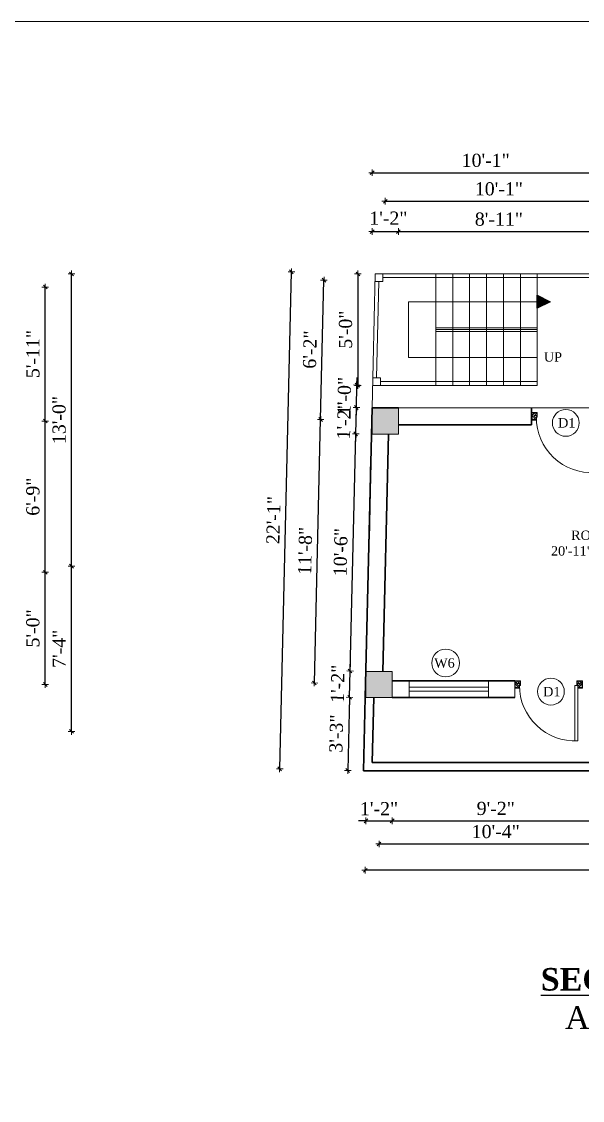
# Model space of a CAD drawing. Header units: inches. Extents: x 151827 to 158466, y -33102 to -26532.
# Drawn here: x 156630 to 156929, y -27106 to -26532 of the extents above; entities that cross this region are included whole.
import ezdxf

# ---------------------------------------------------------------- set-up
doc = ezdxf.new("R2010")
doc.units = ezdxf.units.IN
doc.header["$LTSCALE"] = 5
doc.header["$MEASUREMENT"] = 0
for name, color, linetype, lineweight in [('A-WALL', 7, 'Continuous', 9), ('Dimension', 7, 'Continuous', 18), ('DOOR', 62, 'Continuous', 0), ('Dw', 2, 'Continuous', 18), ('ele1', 21, 'Continuous', 20)]:
    doc.layers.add(name, color=color, linetype=linetype, lineweight=lineweight)
doc.layers.add('dim line', color=7, linetype='Continuous', lineweight=15, true_color=0xfab2b2)
doc.layers.add('TEXT', color=6, linetype='Continuous')
doc.layers.add('WALL', color=7, linetype='Continuous')
doc.styles.add('ordinary', font='times.ttf')
doc.dimstyles.new('Copy of 96', dxfattribs={"dimtxt": 7, "dimasz": 4, "dimexe": 0.5, "dimexo": 0.5, "dimgap": 3, "dimtad": 1, "dimdec": 1, "dimzin": 11, "dimdsep": 46, "dimlunit": 4, "dimtxsty": 'ordinary', "dimblk": 'OBLIQUE', "dimcen": 0.09, "dimse1": 1, "dimse2": 1, "dimclrt": 6, "dimazin": 0, "dimtfac": 1, "dimtdec": 1, "dimtix": 1, "dimtmove": 2, "dimatfit": 3, "dimldrblk": 'leader', "dimfxl": 0.5, "dimfxlon": 1, "dimtolj": 1, "dimtzin": 0, "dimarcsym": 0})

# ---------------------------------------------------------------- blocks, each defined once
blk = doc.blocks.new('oblique')
at = {"color": 0, "lineweight": -2}
blk.add_line((0.25, 0.25), (-0.25, -0.25), dxfattribs=at)
at = {"layer": 'dim line', "lineweight": 9}
for p, q in [((-0.4375, 0), (0.4375, 0)), ((0, 0.4375), (0, -0.4375))]:
    blk.add_line(p, q, dxfattribs=at)
blk = doc.blocks.new('*D902')
at = {"layer": 'A-WALL', "color": 0, "lineweight": -2, "ltscale": 5, "transparency": 16777216}
blk.add_line((156642.9, -26884.8), (156642.9, -26825.03), dxfattribs=at)
at = {"layer": 'Defpoints', "color": 0, "ltscale": 5, "transparency": 16777216}
for p in [(156597.68, -26825.03), (156642.9, -26825.03), (156559.08, -26884.8)]:
    blk.add_point(p, dxfattribs=at)
at = {"layer": 'A-WALL', "color": 0, "lineweight": -2, "ltscale": 5, "transparency": 16777216, "xscale": 4, "yscale": 4, "zscale": 4}
for p, rotation in [((156642.9, -26825.03), 90), ((156642.9, -26884.8), 270)]:
    blk.add_blockref('oblique', p, dxfattribs=dict(at, rotation=rotation))
at = {"layer": 'A-WALL', "color": 6, "ltscale": 5, "transparency": 16777216, "insert": (156636.34, -26854.92), "char_height": 7, "attachment_point": 5, "rotation": 90, "style": 'ordinary'}
blk.add_mtext('\\A1;5\'-0"', dxfattribs=at)
blk = doc.blocks.new('_OBLIQUE')
at = {"color": 0, "linetype": 'ByBlock'}
blk.add_line((-0.5, -0.5), (0.5, 0.5), dxfattribs=at)
blk = doc.blocks.new('leader')
at = {"layer": 'Dimension'}
for p, q in [((0, -4.33), (0, 4.33)), ((-4.42, 0), (4.42, 0))]:
    blk.add_line(p, q, dxfattribs=at)
blk = doc.blocks.new('*D903')
at = {"layer": 'A-WALL', "color": 0, "lineweight": -2, "ltscale": 5, "transparency": 16777216}
blk.add_line((156642.9, -26825.03), (156642.9, -26744.52), dxfattribs=at)
at = {"layer": 'Defpoints', "color": 0, "ltscale": 5, "transparency": 16777216}
for p in [(156456.07, -26744.52), (156642.9, -26744.52), (156597.68, -26825.03)]:
    blk.add_point(p, dxfattribs=at)
at = {"layer": 'A-WALL', "color": 0, "lineweight": -2, "ltscale": 5, "transparency": 16777216, "xscale": 4, "yscale": 4, "zscale": 4}
for p, rotation in [((156642.9, -26744.52), 90), ((156642.9, -26825.03), 270)]:
    blk.add_blockref('oblique', p, dxfattribs=dict(at, rotation=rotation))
at = {"layer": 'A-WALL', "color": 6, "ltscale": 5, "transparency": 16777216, "insert": (156636.33, -26784.78), "char_height": 7, "attachment_point": 5, "rotation": 90, "style": 'ordinary'}
blk.add_mtext('\\A1;6\'-9"', dxfattribs=at)
blk = doc.blocks.new('*D904')
at = {"layer": 'A-WALL', "color": 0, "lineweight": -2, "ltscale": 5, "transparency": 16777216}
blk.add_line((156642.9, -26744.52), (156642.9, -26673.14), dxfattribs=at)
at = {"layer": 'Defpoints', "color": 0, "ltscale": 5, "transparency": 16777216}
for p in [(156330.5, -26673.14), (156642.9, -26673.14), (156456.07, -26744.52)]:
    blk.add_point(p, dxfattribs=at)
at = {"layer": 'A-WALL', "color": 0, "lineweight": -2, "ltscale": 5, "transparency": 16777216, "xscale": 4, "yscale": 4, "zscale": 4}
for p, rotation in [((156642.9, -26673.14), 90), ((156642.9, -26744.52), 270)]:
    blk.add_blockref('oblique', p, dxfattribs=dict(at, rotation=rotation))
at = {"layer": 'A-WALL', "color": 6, "ltscale": 5, "transparency": 16777216, "insert": (156636.34, -26708.83), "char_height": 7, "attachment_point": 5, "rotation": 90, "style": 'ordinary'}
blk.add_mtext('\\A1;5\'-11"', dxfattribs=at)
blk = doc.blocks.new('*D917')
at = {"layer": 'A-WALL', "color": 0, "lineweight": -2, "ltscale": 5, "transparency": 16777216}
blk.add_line((156656.86, -26909.8), (156656.86, -26821.8), dxfattribs=at)
at = {"layer": 'Defpoints', "color": 0, "ltscale": 5, "transparency": 16777216}
for p in [(156611.31, -26821.8), (156656.86, -26821.8), (156554.45, -26909.8)]:
    blk.add_point(p, dxfattribs=at)
at = {"layer": 'A-WALL', "color": 0, "lineweight": -2, "ltscale": 5, "transparency": 16777216, "xscale": 4, "yscale": 4, "zscale": 4}
for p, rotation in [((156656.86, -26821.8), 90), ((156656.86, -26909.8), 270)]:
    blk.add_blockref('oblique', p, dxfattribs=dict(at, rotation=rotation))
at = {"layer": 'A-WALL', "color": 6, "ltscale": 5, "transparency": 16777216, "insert": (156650.28, -26865.8), "char_height": 7, "attachment_point": 5, "rotation": 90, "style": 'ordinary'}
blk.add_mtext('\\A1;7\'-4"', dxfattribs=at)
blk = doc.blocks.new('*D918')
at = {"layer": 'A-WALL', "color": 0, "lineweight": -2, "ltscale": 5, "transparency": 16777216}
blk.add_line((156656.86, -26821.8), (156656.86, -26666.14), dxfattribs=at)
at = {"layer": 'Defpoints', "color": 0, "ltscale": 5, "transparency": 16777216}
for p in [(156337.5, -26666.14), (156656.86, -26666.14), (156611.31, -26821.8)]:
    blk.add_point(p, dxfattribs=at)
at = {"layer": 'A-WALL', "color": 0, "lineweight": -2, "ltscale": 5, "transparency": 16777216, "xscale": 4, "yscale": 4, "zscale": 4}
for p, rotation in [((156656.86, -26666.14), 90), ((156656.86, -26821.8), 270)]:
    blk.add_blockref('oblique', p, dxfattribs=dict(at, rotation=rotation))
at = {"layer": 'A-WALL', "color": 6, "ltscale": 5, "transparency": 16777216, "insert": (156650.29, -26743.97), "char_height": 7, "attachment_point": 5, "rotation": 90, "style": 'ordinary'}
blk.add_mtext('\\A1;13\'-0"', dxfattribs=at)
blk = doc.blocks.new('A$C27B36B59')
at = {"layer": 'DOOR'}
for p, q in [((0, 4), (0, 0)), ((2.5, 4), (0, 4)), ((0, 0), (3, 0)), ((2.5, 2.5), (2.5, 4)), ((3, 2.5), (2.5, 2.5)), ((3, 0), (3, 2.5))]:
    blk.add_line(p, q, dxfattribs=at)
for centre, radius, start, end in [((-1.4, -0.54), 4.75, 22.14107, 72.83803), ((1.34, 2.09), 1.64, 45.13802, 144.89476), ((2.21, 0.3), 2.49, 83.31492, 152.65798), ((0.13, 0.37), 2.05, 349.48753, 93.68048), ((1.96, -0.47), 2.01, 58.74475, 166.49498), ((-0.06, 0.32), 1.13, 343.54197, 86.94698), ((2.08, -0.4), 1.17, 38.28162, 160.15192)]:
    blk.add_arc(centre, radius, start, end, dxfattribs=at)
blk = doc.blocks.new('D2')
at = {"layer": 'DOOR'}
for p, q in [((74473.95, 24047.59), (74473.95, 24018.09)), ((74473.95, 24047.59), (74475.45, 24047.59)), ((74475.45, 24047.59), (74475.45, 24018.13))]:
    blk.add_line(p, q, dxfattribs=at)
blk.add_arc((74473.95, 24047.59), 29.5, 180, 272.9146, dxfattribs=at)
at = {"layer": 'DOOR', "xscale": -1, "rotation": 180}
blk.add_blockref('A$C27B36B59', (74441.95, 24050.09), dxfattribs=at)
at = {"layer": 'DOOR', "rotation": 180}
blk.add_blockref('A$C27B36B59', (74477.95, 24050.09), dxfattribs=at)
blk = doc.blocks.new('*D851')
at = {"layer": 'A-WALL', "color": 0, "lineweight": -2, "ltscale": 50, "transparency": 16777216}
blk.add_line((156816.82, -26643.59), (156830.82, -26643.59), dxfattribs=at)
at = {"layer": 'Defpoints', "color": 0, "ltscale": 50, "transparency": 16777216}
for p in [(156830.82, -26643.59), (156816.82, -26737.52), (156830.82, -26737.52)]:
    blk.add_point(p, dxfattribs=at)
at = {"layer": 'A-WALL', "color": 0, "lineweight": -2, "ltscale": 50, "transparency": 16777216, "xscale": 4, "yscale": 4, "zscale": 4, "rotation": 180}
blk.add_blockref('oblique', (156816.82, -26643.59), dxfattribs=at)
at = {"layer": 'A-WALL', "color": 0, "lineweight": -2, "ltscale": 50, "transparency": 16777216, "xscale": 4, "yscale": 4, "zscale": 4}
blk.add_blockref('oblique', (156830.82, -26643.59), dxfattribs=at)
at = {"layer": 'A-WALL', "color": 6, "ltscale": 50, "transparency": 16777216, "insert": (156825.47, -26636.44), "char_height": 7, "attachment_point": 5, "style": 'ordinary'}
blk.add_mtext('\\A1;1\'-2"', dxfattribs=at)
blk = doc.blocks.new('*D852')
at = {"layer": 'A-WALL', "color": 0, "lineweight": -2, "ltscale": 5, "transparency": 16777216}
blk.add_line((156830.82, -26643.59), (156937.71, -26643.59), dxfattribs=at)
at = {"layer": 'Defpoints', "color": 0, "ltscale": 5, "transparency": 16777216}
for p in [(156937.71, -26643.59), (156937.71, -26666.14), (156830.82, -26737.52)]:
    blk.add_point(p, dxfattribs=at)
at = {"layer": 'A-WALL', "color": 0, "lineweight": -2, "ltscale": 5, "transparency": 16777216, "xscale": 4, "yscale": 4, "zscale": 4, "rotation": 180}
blk.add_blockref('oblique', (156830.82, -26643.59), dxfattribs=at)
at = {"layer": 'A-WALL', "color": 0, "lineweight": -2, "ltscale": 5, "transparency": 16777216, "xscale": 4, "yscale": 4, "zscale": 4}
blk.add_blockref('oblique', (156937.71, -26643.59), dxfattribs=at)
at = {"layer": 'A-WALL', "color": 6, "ltscale": 5, "transparency": 16777216, "insert": (156884.27, -26637.02), "char_height": 7, "attachment_point": 5, "style": 'ordinary'}
blk.add_mtext('\\A1;8\'-11"', dxfattribs=at)
blk = doc.blocks.new('*D859')
at = {"layer": 'A-WALL', "color": 0, "lineweight": -2, "ltscale": 5, "transparency": 16777216}
blk.add_line((156823.82, -26627.45), (156944.71, -26627.45), dxfattribs=at)
at = {"layer": 'Defpoints', "color": 0, "ltscale": 5, "transparency": 16777216}
for p in [(156944.71, -26627.45), (156823.82, -26744.52), (156944.71, -26744.52)]:
    blk.add_point(p, dxfattribs=at)
at = {"layer": 'A-WALL', "color": 0, "lineweight": -2, "ltscale": 5, "transparency": 16777216, "xscale": 4, "yscale": 4, "zscale": 4, "rotation": 180}
blk.add_blockref('oblique', (156823.82, -26627.45), dxfattribs=at)
at = {"layer": 'A-WALL', "color": 0, "lineweight": -2, "ltscale": 5, "transparency": 16777216, "xscale": 4, "yscale": 4, "zscale": 4}
blk.add_blockref('oblique', (156944.71, -26627.45), dxfattribs=at)
at = {"layer": 'A-WALL', "color": 6, "ltscale": 5, "transparency": 16777216, "insert": (156884.27, -26620.89), "char_height": 7, "attachment_point": 5, "style": 'ordinary'}
blk.add_mtext('\\A1;10\'-1"', dxfattribs=at)
blk = doc.blocks.new('*D862')
at = {"layer": 'A-WALL', "color": 0, "lineweight": -2, "ltscale": 5, "transparency": 16777216}
blk.add_line((156816.82, -26612.25), (156937.71, -26612.25), dxfattribs=at)
at = {"layer": 'Defpoints', "color": 0, "ltscale": 5, "transparency": 16777216}
for p in [(156937.71, -26612.25), (156937.71, -26666.14), (156816.82, -26737.52)]:
    blk.add_point(p, dxfattribs=at)
at = {"layer": 'A-WALL', "color": 0, "lineweight": -2, "ltscale": 5, "transparency": 16777216, "xscale": 4, "yscale": 4, "zscale": 4, "rotation": 180}
blk.add_blockref('oblique', (156816.82, -26612.25), dxfattribs=at)
at = {"layer": 'A-WALL', "color": 0, "lineweight": -2, "ltscale": 5, "transparency": 16777216, "xscale": 4, "yscale": 4, "zscale": 4}
blk.add_blockref('oblique', (156937.71, -26612.25), dxfattribs=at)
at = {"layer": 'A-WALL', "color": 6, "ltscale": 5, "transparency": 16777216, "insert": (156877.27, -26605.69), "char_height": 7, "attachment_point": 5, "style": 'ordinary'}
blk.add_mtext('\\A1;10\'-1"', dxfattribs=at)
blk = doc.blocks.new('*D866')
at = {"layer": 'A-WALL', "color": 0, "lineweight": -2, "ltscale": 50, "transparency": 16777216}
for p, q in [((156813.5, -26957.41), (156809.5, -26957.41)), ((156813.5, -26957.41), (156827.5, -26957.41)), ((156827.5, -26957.41), (156831.5, -26957.41))]:
    blk.add_line(p, q, dxfattribs=at)
at = {"layer": 'Defpoints', "color": 0, "ltscale": 50, "transparency": 16777216}
for p in [(156813.5, -26891.8), (156827.5, -26891.8), (156827.5, -26957.41)]:
    blk.add_point(p, dxfattribs=at)
at = {"layer": 'A-WALL', "color": 0, "lineweight": -2, "ltscale": 50, "transparency": 16777216, "xscale": 4, "yscale": 4, "zscale": 4}
blk.add_blockref('oblique', (156813.5, -26957.41), dxfattribs=at)
at = {"layer": 'A-WALL', "color": 0, "lineweight": -2, "ltscale": 50, "transparency": 16777216, "xscale": 4, "yscale": 4, "zscale": 4, "rotation": 180}
blk.add_blockref('oblique', (156827.5, -26957.41), dxfattribs=at)
at = {"layer": 'A-WALL', "color": 6, "ltscale": 50, "transparency": 16777216, "insert": (156820.5, -26950.91), "char_height": 7, "attachment_point": 5, "style": 'ordinary'}
blk.add_mtext('\\A1;1\'-2"', dxfattribs=at)
blk = doc.blocks.new('*D867')
at = {"layer": 'A-WALL', "color": 0, "lineweight": -2, "ltscale": 5, "transparency": 16777216}
blk.add_line((156827.5, -26957.41), (156937.71, -26957.41), dxfattribs=at)
at = {"layer": 'Defpoints', "color": 0, "ltscale": 5, "transparency": 16777216}
for p in [(156827.5, -26891.8), (156937.71, -26891.8), (156937.71, -26957.41)]:
    blk.add_point(p, dxfattribs=at)
at = {"layer": 'A-WALL', "color": 0, "lineweight": -2, "ltscale": 5, "transparency": 16777216, "xscale": 4, "yscale": 4, "zscale": 4, "rotation": 180}
blk.add_blockref('oblique', (156827.5, -26957.41), dxfattribs=at)
at = {"layer": 'A-WALL', "color": 0, "lineweight": -2, "ltscale": 5, "transparency": 16777216, "xscale": 4, "yscale": 4, "zscale": 4}
blk.add_blockref('oblique', (156937.71, -26957.41), dxfattribs=at)
at = {"layer": 'A-WALL', "color": 6, "ltscale": 5, "transparency": 16777216, "insert": (156882.61, -26950.84), "char_height": 7, "attachment_point": 5, "style": 'ordinary'}
blk.add_mtext('\\A1;9\'-2"', dxfattribs=at)
blk = doc.blocks.new('*D876')
at = {"layer": 'A-WALL', "color": 0, "lineweight": -2, "ltscale": 5, "transparency": 16777216}
blk.add_line((156820.5, -26969.72), (156944.71, -26969.72), dxfattribs=at)
at = {"layer": 'Defpoints', "color": 0, "ltscale": 5, "transparency": 16777216}
for p in [(156820.5, -26884.8), (156944.71, -26884.8), (156944.71, -26969.72)]:
    blk.add_point(p, dxfattribs=at)
at = {"layer": 'A-WALL', "color": 0, "lineweight": -2, "ltscale": 5, "transparency": 16777216, "xscale": 4, "yscale": 4, "zscale": 4, "rotation": 180}
blk.add_blockref('oblique', (156820.5, -26969.72), dxfattribs=at)
at = {"layer": 'A-WALL', "color": 0, "lineweight": -2, "ltscale": 5, "transparency": 16777216, "xscale": 4, "yscale": 4, "zscale": 4}
blk.add_blockref('oblique', (156944.71, -26969.72), dxfattribs=at)
at = {"layer": 'A-WALL', "color": 6, "ltscale": 5, "transparency": 16777216, "insert": (156882.61, -26963.16), "char_height": 7, "attachment_point": 5, "style": 'ordinary'}
blk.add_mtext('\\A1;10\'-4"', dxfattribs=at)
blk = doc.blocks.new('*D880')
at = {"layer": 'A-WALL', "color": 0, "lineweight": -2, "ltscale": 5, "transparency": 16777216}
blk.add_line((157179.96, -26983.71), (156813.17, -26983.71), dxfattribs=at)
at = {"layer": 'Defpoints', "color": 0, "ltscale": 5, "transparency": 16777216}
for p in [(156813.17, -26891.8), (157179.96, -26891.8), (156813.17, -26983.71)]:
    blk.add_point(p, dxfattribs=at)
at = {"layer": 'A-WALL', "color": 0, "lineweight": -2, "ltscale": 5, "transparency": 16777216, "xscale": 4, "yscale": 4, "zscale": 4, "rotation": 180}
blk.add_blockref('oblique', (156813.17, -26983.71), dxfattribs=at)
at = {"layer": 'A-WALL', "color": 0, "lineweight": -2, "ltscale": 5, "transparency": 16777216, "xscale": 4, "yscale": 4, "zscale": 4}
blk.add_blockref('oblique', (157179.96, -26983.71), dxfattribs=at)
at = {"layer": 'A-WALL', "color": 6, "ltscale": 5, "transparency": 16777216, "insert": (156996.57, -26977.14), "char_height": 7, "attachment_point": 5, "style": 'ordinary'}
blk.add_mtext('\\A1;30\'-7"', dxfattribs=at)
blk = doc.blocks.new('*D882')
at = {"layer": 'A-WALL', "color": 0, "lineweight": -2, "ltscale": 5, "transparency": 16777216}
blk.add_line((156809.26, -26666.14), (156809.26, -26725.52), dxfattribs=at)
at = {"layer": 'Defpoints', "color": 0, "ltscale": 5, "transparency": 16777216}
for p in [(156818.52, -26666.14), (156809.26, -26725.52), (156817.11, -26725.52)]:
    blk.add_point(p, dxfattribs=at)
at = {"layer": 'A-WALL', "color": 0, "lineweight": -2, "ltscale": 5, "transparency": 16777216, "xscale": 4, "yscale": 4, "zscale": 4}
for p, rotation in [((156809.26, -26666.14), 90), ((156809.26, -26725.52), 270)]:
    blk.add_blockref('oblique', p, dxfattribs=dict(at, rotation=rotation))
at = {"layer": 'A-WALL', "color": 6, "ltscale": 5, "transparency": 16777216, "insert": (156802.7, -26695.83), "char_height": 7, "attachment_point": 5, "rotation": 90, "style": 'ordinary'}
blk.add_mtext('\\A1;5\'-0"', dxfattribs=at)
blk = doc.blocks.new('*D1010')
at = {"layer": 'A-WALL', "color": 0, "lineweight": -2, "ltscale": 50, "transparency": 16777216}
for p, q in [((156805.13, -26877.61), (156805.23, -26873.61)), ((156804.8, -26891.61), (156805.13, -26877.61)), ((156804.8, -26891.61), (156804.71, -26895.6))]:
    blk.add_line(p, q, dxfattribs=at)
at = {"layer": 'Defpoints', "color": 0, "ltscale": 50, "transparency": 16777216}
for p in [(156805.13, -26877.61), (156813.5, -26877.8), (156813.17, -26891.8)]:
    blk.add_point(p, dxfattribs=at)
at = {"layer": 'A-WALL', "color": 0, "lineweight": -2, "ltscale": 50, "transparency": 16777216, "xscale": 4, "yscale": 4, "zscale": 4}
for p, rotation in [((156805.13, -26877.61), 268.6423816929436), ((156804.8, -26891.61), 88.64238169294363)]:
    blk.add_blockref('oblique', p, dxfattribs=dict(at, rotation=rotation))
at = {"layer": 'A-WALL', "color": 6, "ltscale": 50, "transparency": 16777216, "insert": (156798.47, -26884.45), "char_height": 7, "attachment_point": 5, "rotation": 88.64238, "style": 'ordinary'}
blk.add_mtext('\\A1;1\'-2"', dxfattribs=at)
blk = doc.blocks.new('*D1011')
at = {"layer": 'A-WALL', "color": 0, "lineweight": -2, "ltscale": 5, "transparency": 16777216}
blk.add_line((156805.13, -26877.61), (156808.13, -26751.32), dxfattribs=at)
at = {"layer": 'Defpoints', "color": 0, "ltscale": 5, "transparency": 16777216}
for p in [(156808.13, -26751.32), (156816.82, -26751.52), (156813.5, -26877.8)]:
    blk.add_point(p, dxfattribs=at)
at = {"layer": 'A-WALL', "color": 0, "lineweight": -2, "ltscale": 5, "transparency": 16777216, "xscale": 4, "yscale": 4, "zscale": 4}
for p, rotation in [((156808.13, -26751.32), 88.64238169298221), ((156805.13, -26877.61), 268.6423816929822)]:
    blk.add_blockref('oblique', p, dxfattribs=dict(at, rotation=rotation))
at = {"layer": 'A-WALL', "color": 6, "ltscale": 5, "transparency": 16777216, "insert": (156800.07, -26814.31), "char_height": 7, "attachment_point": 5, "rotation": 88.64238, "style": 'ordinary'}
blk.add_mtext('\\A1;10\'-6"', dxfattribs=at)
blk = doc.blocks.new('*D1012')
at = {"layer": 'A-WALL', "color": 0, "lineweight": -2, "ltscale": 5, "transparency": 16777216}
for p, q in [((156808.13, -26751.32), (156808.46, -26737.32)), ((156808.46, -26737.32), (156808.55, -26733.32)), ((156808.13, -26751.32), (156808.03, -26755.31))]:
    blk.add_line(p, q, dxfattribs=at)
at = {"layer": 'Defpoints', "color": 0, "ltscale": 5, "transparency": 16777216}
for p in [(156808.46, -26737.32), (156816.82, -26737.52), (156816.82, -26751.52)]:
    blk.add_point(p, dxfattribs=at)
at = {"layer": 'A-WALL', "color": 0, "lineweight": -2, "ltscale": 5, "transparency": 16777216, "xscale": 4, "yscale": 4, "zscale": 4}
for p, rotation in [((156808.46, -26737.32), 268.6423816929822), ((156808.13, -26751.32), 88.64238169298224)]:
    blk.add_blockref('oblique', p, dxfattribs=dict(at, rotation=rotation))
at = {"layer": 'A-WALL', "color": 6, "ltscale": 5, "transparency": 16777216, "insert": (156801.79, -26744.17), "char_height": 7, "attachment_point": 5, "rotation": 88.64238, "style": 'ordinary'}
blk.add_mtext('\\A1;1\'-2"', dxfattribs=at)
blk = doc.blocks.new('*D883')
at = {"layer": 'A-WALL', "color": 0, "lineweight": -2, "ltscale": 5, "transparency": 16777216}
blk.add_line((156786.1, -26883.99), (156789.42, -26743.71), dxfattribs=at)
at = {"layer": 'Defpoints', "color": 0, "ltscale": 5, "transparency": 16777216}
for p in [(156789.42, -26743.71), (156823.82, -26744.52), (156820.5, -26884.8)]:
    blk.add_point(p, dxfattribs=at)
at = {"layer": 'A-WALL', "color": 0, "lineweight": -2, "ltscale": 5, "transparency": 16777216, "xscale": 4, "yscale": 4, "zscale": 4}
for p, rotation in [((156789.42, -26743.71), 88.64238169299772), ((156786.1, -26883.99), 268.6423816929977)]:
    blk.add_blockref('oblique', p, dxfattribs=dict(at, rotation=rotation))
at = {"layer": 'A-WALL', "color": 6, "ltscale": 5, "transparency": 16777216, "insert": (156781.2, -26813.69), "char_height": 7, "attachment_point": 5, "rotation": 88.64238, "style": 'ordinary'}
blk.add_mtext('\\A1;11\'-8"', dxfattribs=at)
blk = doc.blocks.new('*D884')
at = {"layer": 'A-WALL', "color": 0, "lineweight": -2, "ltscale": 5, "transparency": 16777216}
for p, q in [((156808.46, -26737.32), (156808.74, -26725.32)), ((156808.74, -26725.32), (156808.84, -26721.32)), ((156808.46, -26737.32), (156808.36, -26741.32))]:
    blk.add_line(p, q, dxfattribs=at)
at = {"layer": 'Defpoints', "color": 0, "ltscale": 5, "transparency": 16777216}
for p in [(156808.74, -26725.32), (156817.11, -26725.52), (156816.82, -26737.52)]:
    blk.add_point(p, dxfattribs=at)
at = {"layer": 'A-WALL', "color": 0, "lineweight": -2, "ltscale": 5, "transparency": 16777216, "xscale": 4, "yscale": 4, "zscale": 4}
for p, rotation in [((156808.74, -26725.32), 268.6423816929822), ((156808.46, -26737.32), 88.64238169298224)]:
    blk.add_blockref('oblique', p, dxfattribs=dict(at, rotation=rotation))
at = {"layer": 'A-WALL', "color": 6, "ltscale": 5, "transparency": 16777216, "insert": (156802.04, -26731.17), "char_height": 7, "attachment_point": 5, "rotation": 88.64238, "style": 'ordinary'}
blk.add_mtext('\\A1;1\'-0"', dxfattribs=at)
blk = doc.blocks.new('*D1013')
at = {"layer": 'A-WALL', "color": 0, "lineweight": -2, "ltscale": 5, "transparency": 16777216}
blk.add_line((156804.8, -26891.61), (156803.88, -26930.61), dxfattribs=at)
at = {"layer": 'Defpoints', "color": 0, "ltscale": 5, "transparency": 16777216}
for p in [(156813.17, -26891.8), (156803.88, -26930.61), (156812.24, -26930.8)]:
    blk.add_point(p, dxfattribs=at)
at = {"layer": 'A-WALL', "color": 0, "lineweight": -2, "ltscale": 5, "transparency": 16777216, "xscale": 4, "yscale": 4, "zscale": 4}
for p, rotation in [((156804.8, -26891.61), 88.64238169298224), ((156803.88, -26930.61), 268.6423816929822)]:
    blk.add_blockref('oblique', p, dxfattribs=dict(at, rotation=rotation))
at = {"layer": 'A-WALL', "color": 6, "ltscale": 5, "transparency": 16777216, "insert": (156797.78, -26910.95), "char_height": 7, "attachment_point": 5, "rotation": 88.64238, "style": 'ordinary'}
blk.add_mtext('\\A1;3\'-3"', dxfattribs=at)
blk = doc.blocks.new('*D885')
at = {"layer": 'A-WALL', "color": 0, "lineweight": -2, "ltscale": 5, "transparency": 16777216}
blk.add_line((156789.42, -26743.71), (156791.18, -26669.5), dxfattribs=at)
at = {"layer": 'Defpoints', "color": 0, "ltscale": 5, "transparency": 16777216}
for p in [(156791.18, -26669.5), (156944.71, -26673.14), (156823.82, -26744.52)]:
    blk.add_point(p, dxfattribs=at)
at = {"layer": 'A-WALL', "color": 0, "lineweight": -2, "ltscale": 5, "transparency": 16777216, "xscale": 4, "yscale": 4, "zscale": 4}
for p, rotation in [((156791.18, -26669.5), 88.64238169298221), ((156789.42, -26743.71), 268.6423816929822)]:
    blk.add_blockref('oblique', p, dxfattribs=dict(at, rotation=rotation))
at = {"layer": 'A-WALL', "color": 6, "ltscale": 5, "transparency": 16777216, "insert": (156783.74, -26706.45), "char_height": 7, "attachment_point": 5, "rotation": 88.64238, "style": 'ordinary'}
blk.add_mtext('\\A1;6\'-2"', dxfattribs=at)
blk = doc.blocks.new('*D886')
at = {"layer": 'A-WALL', "color": 0, "lineweight": -2, "ltscale": 5, "transparency": 16777216}
blk.add_line((156767.65, -26929.75), (156773.92, -26665.08), dxfattribs=at)
at = {"layer": 'Defpoints', "color": 0, "ltscale": 5, "transparency": 16777216}
for p in [(156773.92, -26665.08), (156818.52, -26666.14), (156812.24, -26930.8)]:
    blk.add_point(p, dxfattribs=at)
at = {"layer": 'A-WALL', "color": 0, "lineweight": -2, "ltscale": 5, "transparency": 16777216, "xscale": 4, "yscale": 4, "zscale": 4}
for p, rotation in [((156773.92, -26665.08), 88.64238169298221), ((156767.65, -26929.75), 268.6423816929822)]:
    blk.add_blockref('oblique', p, dxfattribs=dict(at, rotation=rotation))
at = {"layer": 'A-WALL', "color": 6, "ltscale": 5, "transparency": 16777216, "insert": (156764.28, -26797.26), "char_height": 7, "attachment_point": 5, "rotation": 88.64238, "style": 'ordinary'}
blk.add_mtext('\\A1;22\'-1"', dxfattribs=at)

msp = doc.modelspace()

# ---------------------------------------------------------------- hatches: boundary and pattern name
at = {"ltscale": 5}
msp.add_hatch(color=256, dxfattribs=at).paths.add_polyline_path([(156904.71, -26684.41), (156904.71, -26677.4), (156911.6, -26680.98)])
at = {"layer": 'WALL', "linetype": 'ByBlock', "ltscale": 5, "true_color": 0xf8991e}
h = msp.add_hatch(color=30, dxfattribs=at)
h.dxf.hatch_style = 1
h.paths.add_polyline_path([(156816.82, -26751.52), (156830.82, -26751.52), (156830.82, -26737.52), (156816.82, -26737.52)])
h = msp.add_hatch(color=30, dxfattribs=at)
h.dxf.hatch_style = 1
h.paths.add_polyline_path([(156813.5, -26877.8), (156813.5, -26891.8), (156827.5, -26891.8), (156827.5, -26877.8)])

# ---------------------------------------------------------------- linework, layer by layer
at = {"ltscale": 5}
for p, q in [((156904.71, -26684.41, -72.71), (156904.71, -26677.4, -72.71)), ((156904.71, -26677.4, -72.71), (156911.6, -26680.98, -72.71)), ((156911.6, -26680.98, -72.71), (156904.71, -26684.41, -72.71))]:
    msp.add_line(p, q, dxfattribs=at)
at = {"layer": 'A-WALL', "ltscale": 5}
for p, q in [((156818.52, -26666.14, -72.71), (156816.82, -26737.52, -72.71)), ((156937.71, -26666.14, -72.71), (156818.52, -26666.14, -72.71)), ((156933.71, -26668.14, -72.71), (156822.52, -26668.14, -72.71)), ((156850.71, -26666.14, -72.71), (156850.71, -26725.52, -72.71)), ((156859.71, -26666.14, -72.71), (156859.71, -26725.52, -72.71)), ((156868.71, -26666.14, -72.71), (156868.71, -26725.52, -72.71)), ((156877.71, -26666.14, -72.71), (156877.71, -26725.52, -72.71)), ((156886.71, -26666.14, -72.71), (156886.71, -26725.52, -72.71)), ((156895.71, -26666.14, -72.71), (156895.71, -26725.52, -72.71)), ((156904.71, -26666.14, -72.71), (156904.71, -26695.83, -72.71)), ((156820.42, -26670.14, -72.71), (156819.2, -26721.52, -72.71)), ((156836.09, -26710.68, -72.71), (156836.09, -26680.98, -72.71)), ((156836.09, -26680.98, -72.71), (156904.71, -26680.98, -72.71)), ((156904.71, -26694.83, -72.71), (156850.71, -26694.83, -72.71)), ((156904.71, -26695.83, -72.71), (156850.71, -26695.83, -72.71)), ((156904.71, -26696.83, -72.71), (156850.71, -26696.83, -72.71)), ((156904.71, -26695.83, -72.71), (156904.71, -26725.52, -72.71)), ((156904.71, -26710.68, -72.71), (156836.09, -26710.68, -72.71)), ((156904.71, -26725.52, -72.71), (156817.11, -26725.52, -72.71)), ((156904.71, -26723.52, -72.71), (156821.2, -26723.52, -72.71)), ((156937.71, -26737.52, -72.71), (156816.82, -26737.52, -72.71)), ((156836.5, -26882.8, -72.71), (156836.5, -26891.8, -72.71)), ((156878.71, -26882.8, -72.71), (156878.71, -26891.8, -72.71)), ((156892.71, -26882.8, -72.71), (156892.71, -26891.8, -72.71)), ((156813.5, -26891.8, -72.71), (156813.17, -26891.8, -72.71))]:
    msp.add_line(p, q, dxfattribs=at)
at = {"layer": 'A-WALL', "lineweight": 30}
for p, q in [((156816.82, -26737.52, -72.71), (156813.17, -26891.8, -72.71)), ((156830.82, -26737.52, -72.71), (156816.82, -26737.52, -72.71)), ((156901.71, -26746.52, -72.71), (156901.71, -26737.52, -72.71)), ((156830.82, -26746.52, -72.71), (156901.71, -26746.52, -72.71)), ((156825.5, -26751.52, -72.71), (156822.5, -26877.8, -72.71)), ((156815.17, -26807.45, -72.71), (156816.19, -26764.46, -72.71)), ((156892.71, -26882.8, -72.71), (156827.5, -26882.8, -72.71)), ((156813.17, -26891.8, -72.71), (156812.24, -26930.8, -72.71)), ((156817.67, -26891.8, -72.71), (156816.85, -26926.3, -72.71)), ((156892.71, -26891.8, -72.71), (156827.5, -26891.8, -72.71)), ((156947.21, -26926.3, -72.71), (156816.85, -26926.3, -72.71)), ((156951.71, -26930.8, -72.71), (156812.24, -26930.8, -72.71))]:
    msp.add_line(p, q, dxfattribs=at)
at = {"layer": 'A-WALL', "ltscale": 5, "elevation": -72.71}
for points in [[(156818.52, -26666.14), (156822.52, -26666.14), (156822.52, -26670.14), (156818.52, -26670.14)], [(156817.2, -26721.52), (156821.2, -26721.52), (156821.2, -26725.52), (156817.2, -26725.52)], [(156816.82, -26751.52), (156830.82, -26751.52), (156830.82, -26737.52), (156816.82, -26737.52)], [(156813.5, -26877.8), (156827.5, -26877.8), (156827.5, -26891.8), (156813.5, -26891.8)]]:
    msp.add_lwpolyline(points, close=True, dxfattribs=at)
at = {"layer": 'A-WALL', "ltscale": 5}
for centre, radius in [((156919.89, -26745.47, -72.71), 7.15), ((156855.97, -26873.38, -72.71), 7.38), ((156911.94, -26888.59, -72.71), 7.15)]:
    msp.add_circle(centre, radius, dxfattribs=at)
at = {"layer": 'Dw', "color": 3}
for p, q in [((156836.5, -26886.3, -72.71), (156878.71, -26886.3, -72.71)), ((156836.5, -26888.3, -72.71), (156878.71, -26888.3, -72.71))]:
    msp.add_line(p, q, dxfattribs=at)
at = {"layer": 'ele1', "elevation": -72.71}
msp.add_lwpolyline([(155380.93, -26531.78), (158465.9, -26531.78), (158465.9, -28687.11), (155380.93, -28687.11)], close=True, dxfattribs=at)
msp.add_lwpolyline([(155380.93, -26531.78), (158465.9, -26531.78), (158465.9, -28687.11), (155380.93, -28687.11)], close=True, dxfattribs=at)

# ---------------------------------------------------------------- block references
at = {"layer": 'WALL', "color": 2, "linetype": 'ByBlock'}
for p in [(82459.76, -50790.11, -72.71), (82450.76, -50932.89, -72.71)]:
    msp.add_blockref('D2', p, dxfattribs=at)

# ---------------------------------------------------------------- texts
at = {"layer": 'TEXT', "style": 'ordinary'}
for s, p in [('UP', (156908.21, -26712.86, -72.71)), ('D1', (156915.77, -26747.96, -72.71)), ('W6', (156849.86, -26875.83, -72.71)), ('D1', (156907.81, -26891.09, -72.71))]:
    msp.add_text(s, height=5, dxfattribs=at).set_placement(p)
at = {"layer": 'TEXT', "insert": (156934.05, -26816.22, -72.71), "char_height": 5, "attachment_point": 8, "style": 'ordinary'}
msp.add_mtext_dynamic_manual_height_columns('ROOM\\P20\'-11"x11\'-9"', width=101.5687, gutter_width=1720.72, heights=[0], dxfattribs=at)
at = {"layer": 'TEXT', "char_height": 12, "width": 219.8151, "attachment_point": 8, "style": 'ordinary'}
for s, insert in [('{\\fTimes New Roman|b1|i0|c0|p18;\\LSECOND FLOOR PLAN}', (157005.72, -27047.96, -72.71)), ('AREA = 319.56 sq. ft.', (157001.41, -27072.08, -72.71))]:
    msp.add_mtext(s, dxfattribs=dict(at, insert=insert))

# ---------------------------------------------------------------- dimensions: what is measured, and where the dimension line sits
at = {"layer": 'A-WALL', "ltscale": 5}
for base, p1, p2, picture, middle in [((156937.71, -26612.25, -72.71), (156816.82, -26737.52, -72.71), (156937.71, -26666.14, -72.71), '*D862', (156877.27, -26605.69, -72.71)), ((156944.71, -26627.45, -72.71), (156823.82, -26744.52, -72.71), (156944.71, -26744.52, -72.71), '*D859', (156884.27, -26620.89, -72.71)), ((156937.71, -26643.59, -72.71), (156830.82, -26737.52, -72.71), (156937.71, -26666.14, -72.71), '*D852', (156884.27, -26637.02, -72.71)), ((156944.71, -26969.72, -72.71), (156820.5, -26884.8, -72.71), (156944.71, -26884.8, -72.71), '*D876', (156882.61, -26963.16, -72.71)), ((156813.17, -26983.71, -72.71), (157179.96, -26891.8, -72.71), (156813.17, -26891.8, -72.71), '*D880', (156996.57, -26977.14, -72.71)), ((156937.71, -26957.41, -72.71), (156827.5, -26891.8, -72.71), (156937.71, -26891.8, -72.71), '*D867', (156882.61, -26950.84, -72.71))]:
    dim = msp.add_linear_dim(base=base, p1=p1, p2=p2, dimstyle='Copy of 96', override={"dimdec": 0, "dimblk": 'oblique', "dimtdec": 0, "dimarcsym": 1}, dxfattribs=at)
    dim.commit()
    dim.dimension.update_dxf_attribs({"geometry": picture, "text_midpoint": middle})
at = {"layer": 'A-WALL', "ltscale": 50}
dim = msp.add_linear_dim(base=(156830.82, -26643.59, -72.71), p1=(156816.82, -26737.52, -72.71), p2=(156830.82, -26737.52, -72.71), dimstyle='Copy of 96', override={"dimdec": 0, "dimblk": 'oblique', "dimtdec": 0, "dimarcsym": 1}, dxfattribs=at)
dim.commit()
dim.dimension.update_dxf_attribs({"geometry": '*D851', "text_midpoint": (156825.47, -26636.44, -72.71), "dimtype": 160})
at = {"layer": 'A-WALL', "ltscale": 5}
for base, p1, p2, angle, picture, middle in [((156656.86, -26666.14, -72.71), (156611.31, -26821.8, -72.71), (156337.5, -26666.14, -72.71), 90, '*D918', (156650.29, -26743.97, -72.71)), ((156773.92, -26665.08, -72.71), (156812.24, -26930.8, -72.71), (156818.52, -26666.14, -72.71), 268.64238, '*D886', (156764.28, -26797.26, -72.71)), ((156791.18, -26669.5, -72.71), (156823.82, -26744.52, -72.71), (156944.71, -26673.14, -72.71), 268.64238, '*D885', (156783.74, -26706.45, -72.71)), ((156642.9, -26673.14, -72.71), (156456.07, -26744.52, -72.71), (156330.5, -26673.14, -72.71), 90, '*D904', (156636.34, -26708.83, -72.71)), ((156808.74, -26725.32, -72.71), (156816.82, -26737.52, -72.71), (156817.11, -26725.52, -72.71), 268.64238, '*D884', (156802.04, -26731.17, -72.71)), ((156808.46, -26737.32, -72.71), (156816.82, -26751.52, -72.71), (156816.82, -26737.52, -72.71), 268.64238, '*D1012', (156801.79, -26744.17, -72.71)), ((156642.9, -26744.52, -72.71), (156597.68, -26825.03, -72.71), (156456.07, -26744.52, -72.71), 90, '*D903', (156636.33, -26784.78, -72.71)), ((156808.13, -26751.32, -72.71), (156813.5, -26877.8, -72.71), (156816.82, -26751.52, -72.71), 268.64238, '*D1011', (156800.07, -26814.31, -72.71)), ((156656.86, -26821.8, -72.71), (156554.45, -26909.8, -72.71), (156611.31, -26821.8, -72.71), 90, '*D917', (156650.28, -26865.8, -72.71)), ((156642.9, -26825.03, -72.71), (156559.08, -26884.8, -72.71), (156597.68, -26825.03, -72.71), 90, '*D902', (156636.34, -26854.92, -72.71)), ((156803.88, -26930.61, -72.71), (156813.17, -26891.8, -72.71), (156812.24, -26930.8, -72.71), 268.64238, '*D1013', (156797.78, -26910.95, -72.71))]:
    dim = msp.add_linear_dim(base=base, p1=p1, p2=p2, angle=angle, dimstyle='Copy of 96', override={"dimdec": 0, "dimblk": 'oblique', "dimtdec": 0, "dimarcsym": 1}, dxfattribs=at)
    dim.commit()
    dim.dimension.update_dxf_attribs({"geometry": picture, "text_midpoint": middle})
dim = msp.add_linear_dim(base=(156809.26, -26725.52, -72.71), p1=(156818.52, -26666.14, -72.71), p2=(156817.11, -26725.52, -72.71), angle=90, text='5\'-0"', dimstyle='Copy of 96', override={"dimdec": 0, "dimblk": 'oblique', "dimtdec": 0, "dimarcsym": 1}, dxfattribs=at)
dim.commit()
dim.dimension.update_dxf_attribs({"geometry": '*D882', "text_midpoint": (156802.7, -26695.83, -72.71)})
dim = msp.add_aligned_dim(p1=(156820.5, -26884.8, -72.71), p2=(156823.82, -26744.52, -72.71), distance=34.41, dimstyle='Copy of 96', override={"dimdec": 0, "dimblk": 'oblique', "dimtdec": 0, "dimarcsym": 1}, dxfattribs=at)
dim.commit()
dim.dimension.update_dxf_attribs({"geometry": '*D883', "text_midpoint": (156781.2, -26813.69, -72.71)})
at = {"layer": 'A-WALL', "ltscale": 50}
dim = msp.add_aligned_dim(p1=(156813.17, -26891.8, -72.71), p2=(156813.5, -26877.8, -72.71), distance=8.37, dimstyle='Copy of 96', override={"dimdec": 0, "dimblk": 'oblique', "dimtdec": 0, "dimarcsym": 1}, dxfattribs=at)
dim.commit()
dim.dimension.update_dxf_attribs({"geometry": '*D1010', "text_midpoint": (156798.47, -26884.45, -72.71)})
dim = msp.add_linear_dim(base=(156827.5, -26957.41, -72.71), p1=(156813.5, -26891.8, -72.71), p2=(156827.5, -26891.8, -72.71), dimstyle='Copy of 96', override={"dimdec": 0, "dimblk": 'oblique', "dimtdec": 0, "dimarcsym": 1}, dxfattribs=at)
dim.commit()
dim.dimension.update_dxf_attribs({"geometry": '*D866', "text_midpoint": (156820.5, -26950.91, -72.71)})

doc.saveas('drawing.dxf')
